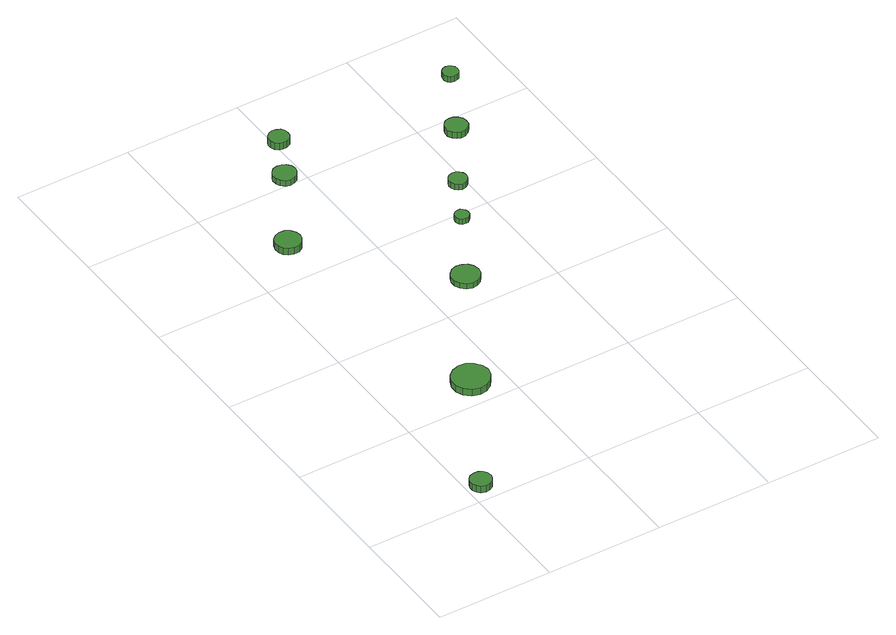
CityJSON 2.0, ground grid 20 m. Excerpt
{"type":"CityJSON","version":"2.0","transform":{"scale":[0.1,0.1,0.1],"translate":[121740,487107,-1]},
"CityObjects":{
"tree1":{"type":"SolitaryVegetationObject","attributes":{"function":"something"},"geometry":[{"type":"MultiSurface","lod":"1","boundaries":[[[0,1,2,3,4,5,6,7,8,9,10,11,12,13,14]],[[15,16,17,18,19,20,21,22,23,24,25,26,27,28,29]],[[0,29,28,1]],[[1,28,27,2]],[[2,27,26,3]],[[3,26,25,4]],[[4,25,24,5]],[[5,24,23,6]],[[6,23,22,7]],[[7,22,21,8]],[[8,21,20,9]],[[9,20,19,10]],[[10,19,18,11]],[[11,18,17,12]],[[12,17,16,13]],[[13,16,15,14]],[[14,15,29,0]]]}]},
"tree2":{"type":"SolitaryVegetationObject","attributes":{"function":"something"},"geometry":[{"type":"MultiSurface","lod":"1","boundaries":[[[30,31,32,33,34,35,36,37,38,39,40,41,42,43,44]],[[45,46,47,48,49,50,51,52,53,54,55,56,57,58,59]],[[30,59,58,31]],[[31,58,57,32]],[[32,57,56,33]],[[33,56,55,34]],[[34,55,54,35]],[[35,54,53,36]],[[36,53,52,37]],[[37,52,51,38]],[[38,51,50,39]],[[39,50,49,40]],[[40,49,48,41]],[[41,48,47,42]],[[42,47,46,43]],[[43,46,45,44]],[[44,45,59,30]]]}]},
"tree3":{"type":"SolitaryVegetationObject","attributes":{"function":"something"},"geometry":[{"type":"MultiSurface","lod":"1","boundaries":[[[60,61,62,63,64,65,66,67,68,69,70,71,72,73,74]],[[75,76,77,78,79,80,81,82,83,84,85,86,87,88,89]],[[60,89,88,61]],[[61,88,87,62]],[[62,87,86,63]],[[63,86,85,64]],[[64,85,84,65]],[[65,84,83,66]],[[66,83,82,67]],[[67,82,81,68]],[[68,81,80,69]],[[69,80,79,70]],[[70,79,78,71]],[[71,78,77,72]],[[72,77,76,73]],[[73,76,75,74]],[[74,75,89,60]]]}]},
"tree4":{"type":"SolitaryVegetationObject","attributes":{"function":"something"},"geometry":[{"type":"MultiSurface","lod":"1","boundaries":[[[90,91,92,93,94,95,96,97,98,99,100,101,102,103,104]],[[105,106,107,108,109,110,111,112,113,114,115,116,117,118,119]],[[90,119,118,91]],[[91,118,117,92]],[[92,117,116,93]],[[93,116,115,94]],[[94,115,114,95]],[[95,114,113,96]],[[96,113,112,97]],[[97,112,111,98]],[[98,111,110,99]],[[99,110,109,100]],[[100,109,108,101]],[[101,108,107,102]],[[102,107,106,103]],[[103,106,105,104]],[[104,105,119,90]]]}]},
"tree5":{"type":"SolitaryVegetationObject","attributes":{"function":"something"},"geometry":[{"type":"MultiSurface","lod":"1","boundaries":[[[120,121,122,123,124,125,126,127,128,129,130,131,132,133,134]],[[135,136,137,138,139,140,141,142,143,144,145,146,147,148,149]],[[120,149,148,121]],[[121,148,147,122]],[[122,147,146,123]],[[123,146,145,124]],[[124,145,144,125]],[[125,144,143,126]],[[126,143,142,127]],[[127,142,141,128]],[[128,141,140,129]],[[129,140,139,130]],[[130,139,138,131]],[[131,138,137,132]],[[132,137,136,133]],[[133,136,135,134]],[[134,135,149,120]]]}]},
"tree6":{"type":"SolitaryVegetationObject","attributes":{"function":"something"},"geometry":[{"type":"MultiSurface","lod":"1","boundaries":[[[150,151,152,153,154,155,156,157,158,159,160,161,162,163,164]],[[165,166,167,168,169,170,171,172,173,174,175,176,177,178,179]],[[150,179,178,151]],[[151,178,177,152]],[[152,177,176,153]],[[153,176,175,154]],[[154,175,174,155]],[[155,174,173,156]],[[156,173,172,157]],[[157,172,171,158]],[[158,171,170,159]],[[159,170,169,160]],[[160,169,168,161]],[[161,168,167,162]],[[162,167,166,163]],[[163,166,165,164]],[[164,165,179,150]]]}]},
"tree7":{"type":"SolitaryVegetationObject","attributes":{"function":"something"},"geometry":[{"type":"MultiSurface","lod":"1","boundaries":[[[180,181,182,183,184,185,186,187,188,189,190,191,192,193,194]],[[195,196,197,198,199,200,201,202,203,204,205,206,207,208,209]],[[180,209,208,181]],[[181,208,207,182]],[[182,207,206,183]],[[183,206,205,184]],[[184,205,204,185]],[[185,204,203,186]],[[186,203,202,187]],[[187,202,201,188]],[[188,201,200,189]],[[189,200,199,190]],[[190,199,198,191]],[[191,198,197,192]],[[192,197,196,193]],[[193,196,195,194]],[[194,195,209,180]]]}]},
"tree8":{"type":"SolitaryVegetationObject","attributes":{"function":"something"},"geometry":[{"type":"MultiSurface","lod":"1","boundaries":[[[210,211,212,213,214,215,216,217,218,219,220,221,222,223,224]],[[225,226,227,228,229,230,231,232,233,234,235,236,237,238,239]],[[210,239,238,211]],[[211,238,237,212]],[[212,237,236,213]],[[213,236,235,214]],[[214,235,234,215]],[[215,234,233,216]],[[216,233,232,217]],[[217,232,231,218]],[[218,231,230,219]],[[219,230,229,220]],[[220,229,228,221]],[[221,228,227,222]],[[222,227,226,223]],[[223,226,225,224]],[[224,225,239,210]]]}]},
"tree9":{"type":"SolitaryVegetationObject","attributes":{"function":"something"},"geometry":[{"type":"MultiSurface","lod":"1","boundaries":[[[240,241,242,243,244,245,246,247,248,249,250,251,252,253,254]],[[255,256,257,258,259,260,261,262,263,264,265,266,267,268,269]],[[240,269,268,241]],[[241,268,267,242]],[[242,267,266,243]],[[243,266,265,244]],[[244,265,264,245]],[[245,264,263,246]],[[246,263,262,247]],[[247,262,261,248]],[[248,261,260,249]],[[249,260,259,250]],[[250,259,258,251]],[[251,258,257,252]],[[252,257,256,253]],[[253,256,255,254]],[[254,255,269,240]]]}]},
"tree10":{"type":"SolitaryVegetationObject","attributes":{"function":"something"},"geometry":[{"type":"MultiSurface","lod":"1","boundaries":[[[270,271,272,273,274,275,276,277,278,279,280,281,282,283,284]],[[285,286,287,288,289,290,291,292,293,294,295,296,297,298,299]],[[270,299,298,271]],[[271,298,297,272]],[[272,297,296,273]],[[273,296,295,274]],[[274,295,294,275]],[[275,294,293,276]],[[276,293,292,277]],[[277,292,291,278]],[[278,291,290,279]],[[279,290,289,280]],[[280,289,288,281]],[[281,288,287,282]],[[282,287,286,283]],[[283,286,285,284]],[[284,285,299,270]]]}]}
},
"vertices":[
[39,27,24],[37,35,24],[33,41,24],[26,45,24],[19,45,24],[11,43,24],[6,38,24],[3,31,24],[3,24,24],[6,17,24],[11,12,24],[19,9,24],[26,10,24],[33,14,24],[37,20,24],[37,20,11],[33,14,11],[26,10,11],[19,9,11],[11,12,11],[6,17,11],[3,24,11],[3,31,11],[6,38,11],[11,43,11],[19,45,11],[26,45,11],[33,41,11],[37,35,11],[39,27,11],
[173,244,24],[170,256,24],[162,267,24],[151,274,24],[138,275,24],[125,271,24],[115,262,24],[110,250,24],[110,237,24],[115,225,24],[125,216,24],[138,212,24],[151,213,24],[162,220,24],[170,231,24],[170,231,11],[162,220,11],[151,213,11],[138,212,11],[125,216,11],[115,225,11],[110,237,11],[110,250,11],[115,262,11],[125,271,11],[138,275,11],[151,274,11],[162,267,11],[170,256,11],[173,244,11],
[108,678,18],[106,687,18],[101,694,18],[93,699,18],[84,700,18],[75,697,18],[68,691,18],[65,682,18],[65,673,18],[68,665,18],[75,659,18],[84,656,18],[93,657,18],[101,662,18],[106,669,18],[106,669,5],[101,662,5],[93,657,5],[84,656,5],[75,659,5],[68,665,5],[65,673,5],[65,682,5],[68,691,5],[75,697,5],[84,700,5],[93,699,5],[101,694,5],[106,687,5],[108,678,5],
[296,463,16],[294,473,16],[288,481,16],[279,486,16],[270,487,16],[260,484,16],[253,477,16],[249,468,16],[249,458,16],[253,449,16],[260,442,16],[270,439,16],[279,440,16],[288,445,16],[294,453,16],[294,453,6],[288,445,6],[279,440,6],[270,439,6],[260,442,6],[253,449,6],[249,458,6],[249,468,6],[253,477,6],[260,484,6],[270,487,6],[279,486,6],[288,481,6],[294,473,6],[296,463,6],
[190,819,16],[188,827,16],[183,833,16],[176,837,16],[168,838,16],[160,836,16],[154,830,16],[151,823,16],[151,814,16],[154,807,16],[160,801,16],[168,799,16],[176,800,16],[183,804,16],[188,811,16],[188,811,5],[183,804,5],[176,800,5],[168,799,5],[160,801,5],[154,807,5],[151,814,5],[151,823,5],[154,830,5],[160,836,5],[168,838,5],[176,837,5],[183,833,5],[188,827,5],[190,819,5],
[225,895,18],[224,902,18],[220,908,18],[213,911,18],[206,912,18],[200,910,18],[194,905,18],[191,899,18],[191,892,18],[194,885,18],[200,880,18],[206,878,18],[213,879,18],[220,882,18],[224,888,18],[224,888,5],[220,882,5],[213,879,5],[206,878,5],[200,880,5],[194,885,5],[191,892,5],[191,899,5],[194,905,5],[200,910,5],[206,912,5],[213,911,5],[220,908,5],[224,902,5],[225,895,5],
[357,587,16],[356,592,16],[353,596,16],[349,599,16],[344,599,16],[339,598,16],[335,594,16],[333,590,16],[333,585,16],[335,580,16],[339,576,16],[344,575,16],[349,575,16],[353,578,16],[356,582,16],[356,582,6],[353,578,6],[349,575,6],[344,575,6],[339,576,6],[335,580,6],[333,585,6],[333,590,6],[335,594,6],[339,598,6],[344,599,6],[349,599,6],[353,596,6],[356,592,6],[357,587,6],
[403,664,16],[401,670,16],[397,675,16],[392,678,16],[386,679,16],[379,677,16],[375,673,16],[372,667,16],[372,660,16],[375,655,16],[379,650,16],[386,648,16],[392,649,16],[397,652,16],[401,657,16],[401,657,5],[397,652,5],[392,649,5],[386,648,5],[379,650,5],[375,655,5],[372,660,5],[372,667,5],[375,673,5],[379,677,5],[386,679,5],[392,678,5],[397,675,5],[401,670,5],[403,664,5],
[472,772,17],[471,780,17],[466,786,17],[459,790,17],[451,791,17],[444,789,17],[438,783,17],[435,776,17],[435,768,17],[438,761,17],[444,756,17],[451,753,17],[459,754,17],[466,758,17],[471,764,17],[471,764,5],[466,758,5],[459,754,5],[451,753,5],[444,756,5],[438,761,5],[435,768,5],[435,776,5],[438,783,5],[444,789,5],[451,791,5],[459,790,5],[466,786,5],[471,780,5],[472,772,5],
[529,886,16],[528,892,16],[525,896,16],[520,899,16],[515,900,16],[509,898,16],[505,894,16],[503,889,16],[503,884,16],[505,878,16],[509,875,16],[515,873,16],[520,874,16],[525,876,16],[528,881,16],[528,881,5],[525,876,5],[520,874,5],[515,873,5],[509,875,5],[505,878,5],[503,884,5],[503,889,5],[505,894,5],[509,898,5],[515,900,5],[520,899,5],[525,896,5],[528,892,5],[529,886,5]
]}
